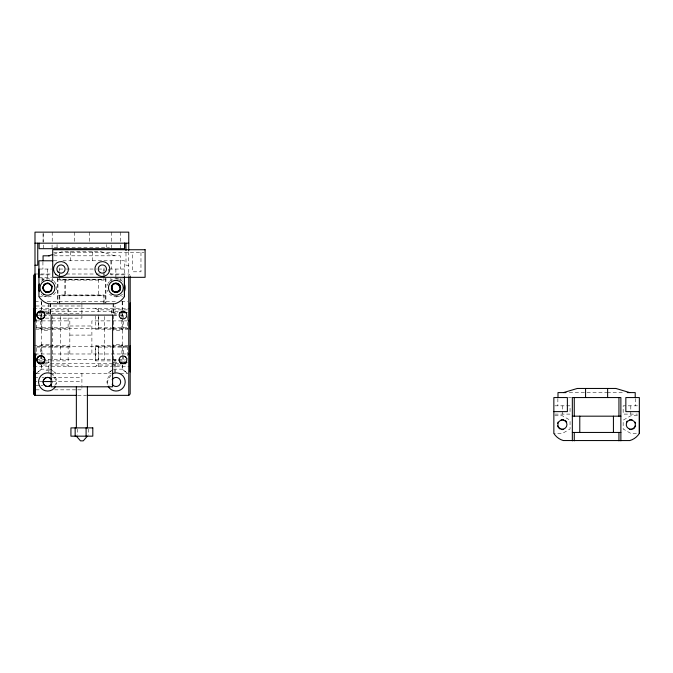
<?xml version="1.0" encoding="UTF-8"?>
<svg xmlns="http://www.w3.org/2000/svg" width="673" height="673" viewBox="0 0 673 673"><rect width="100%" height="100%" fill="white"/><g stroke="black" fill="none" stroke-linecap="round" stroke-linejoin="round"><path stroke-width="0.5" stroke-dasharray="3.37 2.52" d="M50.197 314.871L50.197 309.858L50.197 314.686M52.292 359.5L52.292 316.428M128.08 345.712L95.701 345.712L95.701 360.879L124.951 360.879M95.701 346.402L95.701 360.879L98.46 359.5L98.46 347.091L95.701 345.712M95.701 316.016L95.701 329.164L98.46 327.785L98.46 316.411M115.007 373.288L115.007 359.5L115.007 372.304M115.007 315.376L115.007 305.525M54.791 385.452L56.81 381.953L52.258 374.07A9.102 9.102 0 0 1 56.456 384.308M111.062 374.945L107.015 381.953L109.034 385.452M49.163 344.61L41.919 344.61L40.548 346.402L40.548 354.461M113.628 315.376L113.628 330.266L121.897 330.266L123.277 328.474L123.277 320.415M49.878 369.149L41.373 369.149L36.409 373.288L41.65 369.149L41.65 365.288M110.944 370.924L108.109 373.288L112.601 369.746M53.504 254.327L62.37 251.668L100.975 251.668L114.763 255.807M54.294 247.311L109.447 247.311M53.764 252.493L144.056 252.493M53.89 255.807L120.282 255.807L120.282 260.771M53.52 260.771L59.333 260.771M62.909 260.771L102.885 260.771M103.903 260.771L124.421 260.771L124.412 277.318M128.753 265.238L125.994 265.238L125.994 251.584M38.925 269.04L51.417 269.04M62.766 269.04L59.804 269.04L59.804 275.164M66.274 269.04L96.559 269.04M98.351 269.04L103.936 269.04L103.936 271.084M109.186 269.04L124.412 269.04M35.03 274.004L51.695 274.004M66.282 274.004L95.457 274.004M96.5 274.004L99.621 274.004M110.044 274.004L128.795 274.004L130.175 275.383M39.968 274.853L51.4 274.836M124.421 274.836L110.902 274.836L110.902 272.826M38.925 277.318L51.527 277.318M40.826 278.984L47.472 278.984M115.874 278.967L122.52 278.967M57.407 279.388L105.939 279.388M44.065 280.077L42.508 280.077L42.508 277.318M51.081 280.077L52.435 280.077L52.435 278.235M111.819 280.077L110.91 280.077L110.91 278.235M119.281 280.077L120.829 280.077L120.829 278.235M57.407 295.657L105.939 295.657M38.925 296.633L47.472 296.633M115.874 296.625L122.52 296.616M35.03 301.588L41.28 301.588L41.373 309.9M47.203 301.588L116.622 301.588M121.502 301.588L127.752 301.588M35.745 305.996L81.913 305.996M33.65 308.478L130.175 308.478M43.299 309.858L68.124 309.858M127.416 309.858L98.46 309.858L95.701 308.478L98.46 311.237L98.46 308.478M44.14 311.237L119.685 311.237M46.058 312.617L50.197 312.617M111.525 312.617L117.741 312.617M46.244 313.719L81.913 313.719M38.874 313.997L45.141 313.997M46.185 313.997L50.366 313.997M113.459 313.997L124.951 313.997M37.427 315.376L49.878 315.376M113.501 315.376L125.346 315.376M45.444 318.136L81.913 318.136L81.913 303.649M36.039 320.886L51.409 320.886M52.267 320.886L69.832 320.886L69.832 353.981M127.777 320.886L91.89 320.886L91.89 353.981M69.832 325.993L91.89 325.993M36.409 327.785L68.124 327.785M98.46 327.785L110.868 327.785M111.903 327.785L127.416 327.785M112.938 328.474L36.409 328.474L36.409 318.396M113.249 328.474L128.207 328.474M35.736 329.164L51.409 329.164M52.452 329.164L68.124 329.164L68.124 313.997M95.701 329.164L128.08 329.164M40.548 315.376L40.548 328.474L41.919 330.266L49.163 330.266M69.832 335.095L91.89 335.095M123.277 359.5L123.277 346.402L121.897 344.61L113.628 344.61L113.628 365.018M33.65 345.712L49.322 345.712M50.366 345.712L68.124 345.712L68.124 360.879L50.366 360.879M111.205 346.402L36.409 346.402L36.409 355.47M111.903 346.402L130.175 346.402M36.409 347.091L68.124 347.091M98.46 347.091L110.868 347.091M111.903 347.091L127.416 347.091M35.03 353.981L51.409 353.981M52.267 353.981L128.795 353.981M36.409 359.5L125.346 359.5M38.874 360.879L43.055 360.879M44.098 360.879L49.322 360.879M46.058 362.259L49.163 362.259M113.628 362.259L117.767 362.259M44.14 363.639L49.39 363.639M50.433 363.639L119.685 363.639M43.299 365.018L68.124 365.018L68.124 366.39L68.124 363.639M120.517 365.018L98.46 365.018L95.701 366.39L98.46 363.639L98.46 366.39M33.65 366.39L130.175 366.39M113.501 369.149L122.452 369.149L127.416 373.288L122.175 369.149L122.175 365.288M46.058 370.529L49.533 370.529M36.073 373.288L41.28 373.288M50.769 373.288L111.129 373.288M120.265 373.288L127.752 373.288M35.745 377.704L37.848 377.704M42.046 377.704L44.14 377.704M52.536 377.704L81.913 377.704M33.65 381.557L42.046 381.557M52.536 381.557L81.913 381.557M35.745 385.419L39.943 385.419M40.994 385.419L43.089 385.419M35.745 389.835L39.943 389.835M54.631 389.835L76.663 389.835M77.715 389.835L81.913 389.835L81.913 387.412M569.299 392.595L606.895 392.595M607.164 392.595L624.384 392.595M77.706 395.354L86.077 395.354M568.458 397.558L571.579 397.558M554.813 405.827L570.048 405.827L570.048 414.105L554.813 414.105M637.449 405.827L623.156 405.827L623.156 414.105L637.449 414.105M637.449 415.754L630.803 415.763L623.164 420.171L623.164 428.995L630.803 433.412L639.35 433.412M554.804 415.771L562.401 415.771L570.048 420.188L570.048 429.012L562.401 433.429L553.854 433.429M50.475 369.149L55.716 373.288L50.753 369.149M635.354 398.593L635.354 405.827M630.803 405.827L630.803 414.105M562.409 405.827L562.409 414.105M557.858 398.593L557.858 405.827M140.968 252.493L140.968 271.799L132.69 271.799L132.69 252.493M128.753 251.584L128.795 276.09M127.416 316.411L127.416 328.474M127.416 346.402L127.416 358.465M123.277 315.376L123.277 319.406M122.452 301.588L122.452 309.9M122.452 314.055L122.452 317.176M122.452 318.22L122.452 354.595M122.452 355.638L122.452 360.837M122.452 364.993L122.452 369.149M122.175 301.588L122.175 309.462M122.175 313.408L122.175 315.376M121.897 315.376L121.897 319.347M121.897 320.34L121.897 330.266M121.897 344.61L121.897 354.536M120.61 232.143L120.618 242.171M120.484 245.014L120.484 248.69M120.417 260.771L120.417 269.04M115.874 269.04L115.874 277.318M113.35 303.557L113.35 313.408M113.072 303.666L113.072 314.055M111.659 245.014L111.659 247.773M111.525 232.143L111.516 242.171M111.525 309.858L111.525 313.87M111.323 260.771L111.323 269.04M110.902 260.771L110.902 264.783M108.227 269.04L108.227 271.11M106.687 244.551L106.687 247.311M105.939 278.294L105.939 303.035M105.392 278.294L105.392 303.035M104.635 316.428L104.635 359.5M104.012 267.879L104.012 280.077L59.333 280.077L59.333 278.042M104.012 303.052L104.012 294.967L59.333 294.967L59.333 303.052M103.936 272.102L103.936 275.164M103.936 276.182L103.936 279.245L59.804 279.245L59.804 276.182M103.936 304.07L103.936 295.792L59.804 295.792L59.804 304.07M98.418 279.245L98.418 295.792M98.46 315.376L98.46 328.474M98.46 346.402L98.46 359.5M92.706 251.668L92.706 260.771M89.316 232.143L89.316 242.171M88.584 428.928L88.584 435.128M81.913 301.588L81.913 302.69M81.913 373.288L81.913 385.696M77.647 428.928L77.647 435.128M74.425 232.143L74.425 242.171M70.64 251.668L70.64 260.771M65.323 279.245L65.323 295.792M64.852 279.388L64.852 295.657M60.57 316.428L60.57 359.5M59.333 267.879L59.333 273.179M59.333 273.978L59.333 277.318M57.954 278.294L57.954 303.035M57.407 278.294L57.407 303.035M57.054 244.551L57.054 247.311M52.208 232.143L52.225 242.171M52.09 245.014L52.09 248.69M50.753 303.666L50.753 314.055M50.475 303.557L50.475 314.392M48.818 303.557L48.818 315.376M48.818 359.5L48.818 372.304M47.472 269.04L47.48 277.318M43.257 245.014L43.257 248.69M42.921 261.805L42.929 269.04M41.919 315.376L41.919 319.347M41.919 320.34L41.919 330.266M41.919 344.61L41.919 354.536M41.919 355.529L41.919 359.5M41.65 301.588L41.65 309.462M41.65 313.408L41.65 315.376M41.373 314.055L41.373 317.176M41.373 318.22L41.373 354.595M41.373 355.638L41.373 360.837M41.373 364.993L41.373 369.149M40.548 355.47L40.548 359.5M54.101 281.373A9.102 9.102 0 0 1 43.821 296.061M43.114 295.691A9.102 9.102 0 0 1 41.23 294.244M41.23 281.373A9.102 9.102 0 0 1 53.52 280.843M122.511 294.227A9.102 9.102 0 0 1 112.223 296.044M111.525 295.674A9.102 9.102 0 0 1 109.64 294.227M107.823 291.645A9.102 9.102 0 0 1 107.285 290.147M107.285 285.436A9.102 9.102 0 0 1 107.823 283.947M108.193 283.249A9.102 9.102 0 0 1 109.102 281.945M109.64 281.364A9.102 9.102 0 0 1 122.511 281.364M107.327 384.308A9.102 9.102 0 0 1 110.894 374.499M52.107 380.775A4.551 4.551 0 0 1 52.107 383.13M68.124 308.478L68.124 311.237L68.124 308.478M43.139 242.171L43.139 232.143L43.122 242.171"/><path stroke-width="1.01" d="M76.705 395.354L34.988 395.354L33.65 393.974L33.65 308.478M52.948 260.771L38.925 260.771L38.925 296.633A16.598 16.598 0 0 0 48.363 303.759L114.839 303.784A16.598 16.598 0 0 0 124.421 296.616L124.421 276.906M124.614 248.354L124.614 243.189L124.614 248.69L39.127 248.69L39.127 243.18M130.175 371.908L130.175 302.968M639.35 433.412L639.35 411.624L625.84 411.624L625.84 397.558L639.35 397.558L639.35 433.412A16.598 16.598 0 0 1 629.768 440.571L563.293 440.546A16.598 16.598 0 0 1 553.854 433.429L553.854 397.558L567.373 397.558L567.373 411.624L553.854 411.64M44.553 360.77L44.679 359.777A3.861 3.861 0 0 0 38.891 356.429L38.092 357.043M87.389 436.163L83.25 440.857L80.491 440.857L76.352 436.163M128.795 320.886L130.175 319.507M87.078 395.354L128.795 395.354L130.175 393.974L130.175 345.712M48.582 255.807L52.519 254.621M563.511 392.595L577.299 388.456L615.904 388.456L629.701 392.595M34.988 243.18L128.753 243.18M49.709 255.807L43.064 255.807L43.064 260.771M34.988 265.238L37.747 265.238L37.747 243.18M121.779 311.237L123.882 311.237M37.789 312.617L45.024 312.617M119.811 312.617L127.062 312.617M33.65 320.886L35.03 320.886L35.03 274.004L33.65 275.383L33.65 345.712M33.65 353.981L35.03 353.981L35.03 395.354L34.988 232.143L128.753 232.143L128.753 250.533M37.789 362.259L45.024 362.259M119.836 362.259L127.071 362.259M38.899 363.639L43.089 363.639M120.728 363.639L125.977 363.639M43.089 381.557L51.485 381.557M566.01 392.595L557.993 392.595L557.993 397.558M627.202 392.595L635.211 392.595L635.211 397.558M572.336 416.175L620.876 416.175M572.336 432.445L620.876 432.445M113.964 291.619C130.638 292.242 109.287 273.793 112.391 290.273M124.934 356.429L125.733 357.043M38.092 317.824L38.891 318.438A3.861 3.861 0 0 0 44.679 315.099L44.553 314.098M128.795 353.981L130.175 355.361M119.146 359.777L119.272 360.77M620.876 440.857L620.876 397.558L572.336 397.558L572.336 440.857M618.941 397.558L618.941 416.175M618.941 432.445L618.941 440.857M613.423 416.175L613.423 432.445M607.635 388.456L607.635 397.558M585.569 388.456L585.569 397.558M579.781 416.175L579.781 432.445M574.262 397.558L574.262 416.175M574.262 432.445L574.262 440.857M130.175 276.435L130.175 329.164M128.753 276.78L128.795 395.354M125.994 243.18L125.994 250.533M124.421 277.158L124.421 296.616M87.389 386.798L87.389 427.893M86.094 427.893L86.094 436.163M76.352 386.798L76.352 427.893M75.157 427.893L75.157 436.163M38.933 269.04L38.933 277.318M33.65 346.402L33.65 366.39M33.65 371.908L33.65 393.974M635.598 425.866A4.963 4.963 0 0 1 635.102 427.069M634.319 428.095A4.963 4.963 0 0 1 633.285 428.886M632.09 429.382A4.963 4.963 0 0 1 629.524 429.382M626.504 422.106A4.963 4.963 0 0 1 627.295 421.071M629.524 419.792A4.963 4.963 0 0 1 632.09 419.792M635.102 422.106A4.963 4.963 0 0 1 635.598 423.3M563.688 429.391A4.963 4.963 0 0 1 561.114 429.391M559.919 428.903A4.963 4.963 0 0 1 558.893 428.112M558.102 427.086A4.963 4.963 0 0 1 557.606 425.883M557.606 423.317A4.963 4.963 0 0 1 558.102 422.114M561.114 419.809A4.963 4.963 0 0 1 563.688 419.809M564.883 420.297A4.963 4.963 0 0 1 566.7 422.114M120.374 287.127A4.551 4.551 0 0 1 120.374 288.465M120.156 289.331A4.551 4.551 0 0 1 119.659 290.324M119.39 290.686A4.551 4.551 0 0 1 119.096 291.014M118.759 291.316A4.551 4.551 0 0 1 114.132 291.998M113.535 291.695A4.551 4.551 0 0 1 112.088 290.324M111.76 289.743A4.551 4.551 0 0 1 111.373 288.465M111.373 287.127A4.551 4.551 0 0 1 111.861 285.646M112.088 285.268A4.551 4.551 0 0 1 113.93 283.678M117.405 283.51A4.551 4.551 0 0 0 114.772 283.383A4.551 4.551 0 0 1 117.396 283.442M117.817 283.678A4.551 4.551 0 0 1 120.156 286.261M51.123 285.1A4.551 4.551 0 0 1 49.81 291.712M49.415 291.922A4.551 4.551 0 0 1 45.528 291.922M45.133 291.712A4.551 4.551 0 0 1 43.19 286.277M43.459 285.663A4.551 4.551 0 0 1 43.812 285.1M44.098 284.755A4.551 4.551 0 0 1 45.528 283.695M46.151 283.459A4.551 4.551 0 0 1 48.793 283.459M49.415 283.695A4.551 4.551 0 0 1 50.845 284.755M120.576 287.127A4.551 4.551 0 0 1 120.576 288.465M120.088 289.937A4.551 4.551 0 0 1 119.853 290.324M118.784 291.451A4.551 4.551 0 0 1 118.414 291.695M118.019 291.905A4.551 4.551 0 0 1 114.124 291.905M113.737 291.695A4.551 4.551 0 0 1 114.124 283.678M118.019 283.678A4.551 4.551 0 0 1 119.441 284.738M119.727 285.083A4.551 4.551 0 0 1 120.088 285.646M112.172 379.681A4.551 4.551 0 0 1 119.037 378.47A4.551 4.551 0 0 1 119.037 385.436A4.551 4.551 0 0 1 112.172 384.233M43.274 286.631A4.551 4.551 0 0 0 48.843 292.208A4.551 4.551 0 0 1 43.156 287.808A4.551 4.551 0 0 1 48.885 283.417A4.551 4.551 0 0 0 43.728 285.537M52.065 286.631A4.551 4.551 0 0 0 51.611 285.537A4.551 4.551 0 0 1 52.107 286.631M39.421 291.661A9.102 9.102 0 0 1 39.421 283.964M124.32 283.947A9.102 9.102 0 0 1 124.32 291.645M55.548 386.504A9.102 9.102 0 0 1 43.35 389.961A9.102 9.102 0 0 1 39.539 377.864A9.102 9.102 0 0 1 51.518 373.708M112.265 373.708A9.102 9.102 0 0 1 124.244 377.864A9.102 9.102 0 0 1 120.433 389.961A9.102 9.102 0 0 1 108.235 386.504M38.891 318.438A3.861 3.861 0 0 1 38.891 311.75A3.861 3.861 0 0 1 44.679 315.099M44.679 359.777A3.861 3.861 0 0 1 38.891 363.117A3.861 3.861 0 0 1 38.891 356.429M145.099 249.733L52.713 249.733L52.713 277.318L145.099 277.318L145.099 249.733M112.618 315.099L51.123 315.099L51.123 386.798L112.618 386.798L112.618 315.099M92.807 427.893L70.934 427.893L70.934 436.163L92.807 436.163L92.807 427.893M628.532 428.524A4.551 4.551 0 0 0 635.354 424.587A4.551 4.551 0 0 0 628.532 420.642A4.551 4.551 0 0 0 628.532 428.524M560.129 428.541A4.551 4.551 0 0 0 566.952 424.604A4.551 4.551 0 0 0 560.129 420.659A4.551 4.551 0 0 0 560.129 428.541M113.661 291.451A4.274 4.274 0 0 0 120.147 287.884A4.274 4.274 0 0 0 113.813 284.048A4.274 4.274 0 0 0 113.661 291.451M45.335 291.51A4.274 4.274 0 0 0 51.745 287.808A4.274 4.274 0 0 0 45.335 284.107A4.274 4.274 0 0 0 45.335 291.51M43.745 294.261A7.445 7.445 0 0 0 54.917 287.808A7.445 7.445 0 0 0 43.745 281.364A7.445 7.445 0 0 0 43.745 294.261M112.155 294.244A7.445 7.445 0 0 0 123.319 287.792A7.445 7.445 0 0 0 112.155 281.348A7.445 7.445 0 0 0 112.155 294.244M58.063 271.968A4.139 4.139 0 0 0 64.987 270.109A4.139 4.139 0 0 0 59.922 265.044A4.139 4.139 0 0 0 58.063 271.968M100.285 272.624A4.139 4.139 0 0 0 106.494 269.04A4.139 4.139 0 0 0 100.285 265.456A4.139 4.139 0 0 0 100.285 272.624M44.746 385.436A4.551 4.551 0 0 0 51.611 384.233A4.551 4.551 0 0 1 44.788 385.436A4.551 4.551 0 0 1 44.788 378.47A4.551 4.551 0 0 1 51.653 379.681A4.551 4.551 0 0 0 44.746 378.47A4.551 4.551 0 0 0 44.746 385.436M49.945 291.754A4.551 4.551 0 0 0 51.611 290.088A4.551 4.551 0 0 1 49.987 291.754M38.748 318.682A4.139 4.139 0 0 0 44.956 315.099A4.139 4.139 0 0 0 38.748 311.515A4.139 4.139 0 0 0 38.748 318.682M38.748 363.361A4.139 4.139 0 0 0 44.956 359.777A4.139 4.139 0 0 0 38.748 356.194A4.139 4.139 0 0 0 38.748 363.361M121.073 318.438A3.861 3.861 0 0 0 126.861 315.099A3.861 3.861 0 0 0 121.073 311.75A3.861 3.861 0 0 0 121.073 318.438M121.073 363.117A3.861 3.861 0 0 0 126.861 359.777A3.861 3.861 0 0 0 121.073 356.429A3.861 3.861 0 0 0 121.073 363.117M55.724 274.306A7.445 7.445 0 0 0 68.183 270.967A7.445 7.445 0 0 0 59.064 261.847A7.445 7.445 0 0 0 55.724 274.306M97.089 274.306A7.445 7.445 0 0 0 109.548 270.967A7.445 7.445 0 0 0 100.428 261.847A7.445 7.445 0 0 0 97.089 274.306"/></g></svg>
